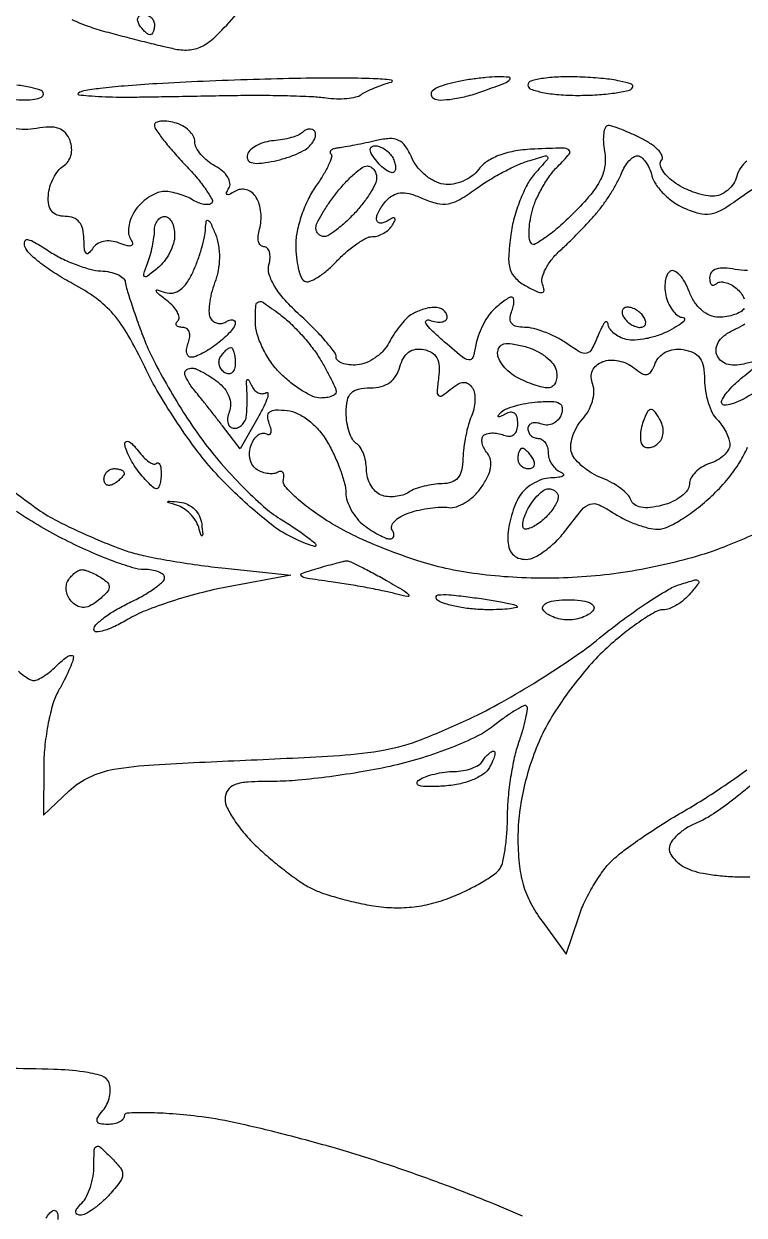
# Model space of a CAD drawing. Extents: x 0 to 102, y 0 to 135.
# Drawn here: x 49.41 to 55.45, y 76.39 to 86.38 of the extents above; entities that cross this region are included whole.
import ezdxf

# ---------------------------------------------------------------- set-up
doc = ezdxf.new("R2010")
doc.units = 0
doc.header["$MEASUREMENT"] = 0

msp = doc.modelspace()

# ---------------------------------------------------------------- linework, layer by layer
for points in [[(49.812727, 86.420161, 0.021267), (49.950997, 86.364163, 0.019411), (50.097767, 86.318205, 0.002856), (50.253944, 86.276838, 0.002376), (50.420471, 86.234589, 0.002398), (50.573336, 86.197355, 0.006499), (50.682188, 86.172885, 0.07825), (50.806577, 86.166418, 0.103475), (50.914323, 86.200986, 0.067698), (51.03016, 86.289386, 0.017664), (51.189788, 86.461278, -0.025439)], [(49.3218, 85.751545, 0.027097), (49.419075, 85.745533, 0.044786), (49.501046, 85.752266, 0.058369), (49.558272, 85.769224, 0.300076), (49.5756, 85.795497, 0.313315), (49.555297, 85.824716, 0.031887), (49.469982, 85.850411, 0.030874), (49.353861, 85.869993, 0.019228)], [(55.449376, 83.998214, -0.122476), (55.419871, 83.969404, -0.047694), (55.367782, 83.945235, -0.043536), (55.303769, 83.928747, -0.041293), (55.236713, 83.9232, -0.102185), (55.163201, 83.938382, -0.077473), (55.093347, 83.982369, -0.068652), (55.033144, 84.051412, -0.054227), (54.988065, 84.139791, 0.036691), (54.950938, 84.219338, 0.061345), (54.907342, 84.278812, 0.089189), (54.864485, 84.310575, 0.258931), (54.828901, 84.308906, 0.154146), (54.802665, 84.278466, 0.064113), (54.78764, 84.2257, 0.055062), (54.785075, 84.16053, 0.04631), (54.796309, 84.092316, 0.049721), (54.820335, 84.027532, 0.058505), (54.855709, 83.972511, 0.068203), (54.896465, 83.93482, 0.150405), (54.936417, 83.921953, -0.378421), (54.949657, 83.909947, -0.233158), (54.942006, 83.888817, -0.054216), (54.895989, 83.853329, -0.017437), (54.8208, 83.810902, -0.037081), (54.728948, 83.771554, -0.032262), (54.627938, 83.744021, -0.033621), (54.532977, 83.731182, -0.077085), (54.46125, 83.737416, -0.056418), (54.404234, 83.75844, -0.061396), (54.355114, 83.791231, -0.069472), (54.32084, 83.830246, -0.132319), (54.307838, 83.869617, 0.292706), (54.297439, 83.884019, 0.322522), (54.280996, 83.879854, 0.062033), (54.254658, 83.8392, 0.01738), (54.223993, 83.769823, -0.024399), (54.171625, 83.655706, -0.218032), (54.129207, 83.622618, -0.194376), (54.073416, 83.6311, -0.019046), (53.956732, 83.706373, 0.034296), (53.872756, 83.756991, 0.027749), (53.776574, 83.799758, 0.028565), (53.683047, 83.829286, 0.062252), (53.608525, 83.8386, -0.055773), (53.54095, 83.846161, -0.158937), (53.5008, 83.870125, -0.189434), (53.486589, 83.909914, -0.083947), (53.497794, 83.9655, 0.029966), (53.513196, 84.01417, 0.055777), (53.518764, 84.055123, 0.089207), (53.514485, 84.082646, 0.319945), (53.500802, 84.0924, 0.133307), (53.476417, 84.085781, 0.022229), (53.43529, 84.059155, 0.023012), (53.38862, 84.022557, 0.018593), (53.34194, 83.979226, 0.052387), (53.296475, 83.923086, 0.030195), (53.253541, 83.847341, 0.029879), (53.219234, 83.765182, 0.043583), (53.199933, 83.689183, -0.037387), (53.175422, 83.587411, -0.369572), (53.140739, 83.566064, -0.135146), (53.084003, 83.591739, -0.005928), (52.9173, 83.73372, -0.014554), (52.828524, 83.815834, -0.056932), (52.781543, 83.873752, -0.385515), (52.785225, 83.895438, -0.262285), (52.81155, 83.899517, 0.047483), (52.868276, 83.884159, 0.086606), (52.91611, 83.884316, 0.135606), (52.947495, 83.899308, 0.217225), (52.9596, 83.925855, 0.128753), (52.951444, 83.957003, 0.102118), (52.928536, 83.983348, 0.090269), (52.894252, 84.000828, 0.076069), (52.85385, 84.006505, 0.046469), (52.806592, 84.001518, 0.027733), (52.75182, 83.987332, 0.027598), (52.698363, 83.966961, 0.042393), (52.655015, 83.943055, 0.057694), (52.613017, 83.907392, 0.02168), (52.56274, 83.848685, 0.021137), (52.51302, 83.779416, 0.024083), (52.471603, 83.709076, -0.067976), (52.424001, 83.642361, -0.0521), (52.356069, 83.583828, -0.053057), (52.279205, 83.541727, -0.080144), (52.205138, 83.523984, -0.04187), (52.13769, 83.524557, -0.064197), (52.080741, 83.537317, -0.087499), (52.042306, 83.559486, -0.221797), (52.029, 83.588006, 0.163881), (52.014259, 83.631773, 0.014729), (51.940523, 83.723105, 0.017924), (51.84317, 83.828764, 0.013037), (51.727801, 83.939382, -0.02413), (51.601029, 84.066447, -0.046054), (51.514509, 84.181698, -0.060763), (51.468271, 84.282375, -0.14218), (51.466081, 84.364433, 0.049941), (51.475172, 84.422242, 0.083458), (51.469763, 84.471054, 0.121529), (51.451339, 84.503325, 0.205358), (51.423179, 84.5154, -0.207537), (51.395608, 84.527359, -0.128641), (51.37853, 84.55889, -0.086094), (51.375235, 84.606747, -0.049707), (51.386868, 84.66345, 0.058168), (51.39911, 84.728698, 0.042894), (51.397899, 84.802258, 0.043647), (51.384406, 84.872632, 0.071127), (51.359727, 84.928089, 0.082928), (51.322892, 84.969566, 0.102033), (51.27697, 84.993227, 0.107179), (51.227238, 84.996158, 0.100056), (51.179387, 84.978467, -0.022122), (51.135027, 84.953692, -0.24704), (51.115441, 84.95407, -0.388147), (51.110518, 84.968603, -0.034944), (51.129998, 85.005684, 0.177692), (51.138741, 85.048403, 0.100621), (51.120379, 85.098639, 0.077641), (51.077539, 85.14889, 0.054672), (51.016169, 85.190932, -0.047408), (50.950538, 85.23451, -0.048828), (50.894999, 85.289285, -0.053725), (50.856918, 85.346479, -0.120594), (50.8446, 85.39681, 0.132041), (50.831992, 85.443719, 0.073515), (50.794897, 85.490359, 0.064885), (50.740097, 85.529693, 0.059366), (50.6754, 85.555113, 0.03397), (50.610544, 85.567442, 0.059305), (50.555903, 85.567523, 0.089352), (50.519101, 85.556331, 0.281432), (50.5062, 85.535227, 0.154316), (50.518139, 85.497465, 0.011557), (50.582888, 85.409687, 0.015126), (50.667263, 85.307229, 0.010892), (50.767266, 85.197914, -0.015452), (50.864175, 85.090023, -0.025142), (50.938738, 84.992073, -0.022521), (50.988661, 84.911614, -0.335753), (50.984395, 84.880795, -0.172969), (50.959505, 84.86899, -0.066242), (50.920646, 84.870234, -0.055311), (50.874942, 84.883119, -0.043471), (50.829079, 84.906542, 0.040664), (50.777197, 84.933407, 0.025848), (50.713141, 84.956415, 0.02592), (50.647486, 84.972573, 0.042994), (50.5908, 84.978464, 0.09497), (50.534177, 84.968642, 0.047498), (50.468673, 84.93651, 0.044801), (50.404975, 84.889033, 0.049889), (50.353249, 84.832502, 0.054189), (50.315471, 84.768477, 0.056751), (50.293044, 84.698806, 0.063224), (50.288397, 84.634172, 0.125416), (50.303677, 84.585475, -0.066676), (50.321981, 84.544533, -0.382841), (50.312612, 84.524836, -0.170474), (50.279146, 84.522897, -0.021643), (50.209592, 84.546189, 0.063688), (50.141969, 84.56268, 0.082081), (50.078203, 84.559374, 0.091941), (50.024438, 84.536708, 0.10616), (49.985509, 84.497115, -0.063563), (49.954545, 84.459779, -0.426496), (49.932981, 84.460961, -0.159042), (49.918896, 84.494813, -0.01801), (49.915295, 84.57885, 0.056634), (49.905197, 84.66263, 0.114134), (49.875799, 84.72191, 0.132099), (49.826791, 84.756931, 0.089684), (49.758938, 84.7692, -0.081984), (49.691514, 84.78033, -0.142011), (49.645302, 84.812583, -0.128178), (49.620574, 84.867314, -0.060807), (49.61684, 84.945164, -0.053782), (49.630099, 85.017614, -0.045826), (49.658933, 85.089795, -0.048032), (49.698026, 85.151106, -0.088633), (49.74193, 85.190426, 0.103114), (49.781895, 85.228341, 0.087417), (49.806298, 85.281297, 0.081718), (49.812109, 85.342695, 0.074561), (49.798375, 85.404823, 0.091161), (49.759332, 85.468759, 0.123764), (49.703527, 85.506486, 0.095785), (49.625208, 85.518901, 0.038796), (49.517326, 85.50684, -0.048879), (49.420817, 85.498014, -0.048784), (49.324366, 85.508078, -0.052664)], [(55.472583, 85.232784, 0.094371), (55.420437, 85.179201, 0.082146), (55.388487, 85.1076, -0.081679), (55.359435, 85.042329, -0.07501), (55.310306, 84.987598, -0.077162), (55.248669, 84.951025, -0.095667), (55.18329, 84.9384, -0.058162), (55.109821, 84.946975, -0.030318), (55.021418, 84.973645, -0.029686), (54.932871, 85.012444, -0.039781), (54.858253, 85.058383, -0.041034), (54.799925, 85.108863, -0.066195), (54.76059, 85.161344, -0.094215), (54.745124, 85.207532, -0.23431), (54.756203, 85.240403, 0.297446), (54.763015, 85.272815, 0.090172), (54.735423, 85.317727, 0.058141), (54.678193, 85.368316, 0.032298), (54.598349, 85.41652, 0.011777), (54.509079, 85.460197, 0.013942), (54.422687, 85.497089, 0.012819), (54.34859, 85.524142, 0.081287), (54.309132, 85.5306, 0.297856), (54.285357, 85.515058, 0.069095), (54.271742, 85.46678, 0.049728), (54.269108, 85.396616, 0.029393), (54.279201, 85.313339, -0.079843), (54.281626, 85.192349, -0.08234), (54.245824, 85.078076, -0.058752), (54.162954, 84.95304, -0.020686), (54.016979, 84.794459, -0.015472), (53.897773, 84.682411, -0.025314), (53.789379, 84.596022, -0.022849), (53.700251, 84.538062, -0.341492), (53.66572, 84.54248, -0.16925), (53.649889, 84.575245, -0.033352), (53.646704, 84.641456, -0.031924), (53.653421, 84.722765, -0.024918), (53.670692, 84.809712, -0.042185), (53.70327, 84.904755, -0.025807), (53.756573, 85.010698, -0.025776), (53.820688, 85.110882, -0.041164), (53.886366, 85.188366, 0.016736), (53.983348, 85.292067, 0.434844), (53.979849, 85.326286, 0.170026), (53.930155, 85.342299, 0.004436), (53.693864, 85.334264, 0.02938), (53.534769, 85.318043, 0.046208), (53.401865, 85.283725, 0.055566), (53.29797, 85.232757, 0.091067), (53.226381, 85.166236, -0.073685), (53.168949, 85.10905, -0.057878), (53.092639, 85.065305, -0.058357), (53.009082, 85.040525, -0.078483), (52.930281, 85.039336, -0.084487), (52.854325, 85.063679, -0.053702), (52.776765, 85.115163, -0.052186), (52.70937, 85.184221, -0.065321), (52.6635, 85.26101, 0.047949), (52.610954, 85.356324, 0.129903), (52.553022, 85.406398, 0.127817), (52.477294, 85.421762, 0.045732), (52.3674, 85.405659, -0.005813), (52.27867, 85.385326, -0.005343), (52.186964, 85.366454, -0.005344), (52.104823, 85.351373, -0.017518), (52.05015, 85.343899, 0.039717), (52.012304, 85.337003, 0.098789), (51.987155, 85.324651, 0.205781), (51.978563, 85.30934, 0.226485), (51.9842, 85.2934, -0.285201), (51.990784, 85.265252, -0.026994), (51.963341, 85.196521, -0.028105), (51.918301, 85.112088, -0.018135), (51.8573, 85.01949, 0.043284), (51.793453, 84.911082, 0.029622), (51.739568, 84.778686, 0.029929), (51.702619, 84.643844, 0.051951), (51.6906, 84.528483, 0.026083), (51.695905, 84.426854, 0.03276), (51.711839, 84.333923, 0.034552), (51.734926, 84.260432, 0.162345), (51.762903, 84.2269, 0.234443), (51.803505, 84.223113, 0.045342), (51.871613, 84.256703, 0.03964), (51.951011, 84.314356, 0.027338), (52.03145, 84.391107, -0.024934), (52.114447, 84.471066, -0.028491), (52.201525, 84.538638, -0.02945), (52.280871, 84.586641, -0.121897), (52.334854, 84.6, 0.078792), (52.380316, 84.607209, 0.053383), (52.428268, 84.628691, 0.052668), (52.471349, 84.660306, 0.069838), (52.502379, 84.697671, 0.029004), (52.523354, 84.736473, 0.315645), (52.520443, 84.753043, 0.315645), (52.503873, 84.755954, 0.029004), (52.465071, 84.734979, -0.053785), (52.427626, 84.71707, -0.116523), (52.396091, 84.713694, -0.188533), (52.375595, 84.724839, -0.176823), (52.3674, 84.747287, -0.094099), (52.373951, 84.78179, -0.035051), (52.3953, 84.826512, -0.033215), (52.426032, 84.873231, -0.034301), (52.462378, 84.914938, -0.090917), (52.518372, 84.95358, -0.103998), (52.581826, 84.967469, -0.077903), (52.659612, 84.95593, -0.031202), (52.760428, 84.91739, 0.049389), (52.875146, 84.878246, 0.102902), (52.96915, 84.875891, 0.086566), (53.066571, 84.911755, 0.027807), (53.195836, 84.996638, -0.020896), (53.300128, 85.067202, -0.015176), (53.421571, 85.137175, -0.015379), (53.541088, 85.19663, -0.032161), (53.638036, 85.233849, -0.004631), (53.779993, 85.276674, -0.361563), (53.80008, 85.267941, -0.303877), (53.797149, 85.244277, -0.003876), (53.69268, 85.12541, 0.061054), (53.62989, 85.034957, 0.027715), (53.569794, 84.903725, 0.026939), (53.520993, 84.75654, 0.033252), (53.49231, 84.614906, 0.020332), (53.475275, 84.431614, 0.087528), (53.488617, 84.323327, 0.128597), (53.535013, 84.24816, 0.067757), (53.624475, 84.183382, 0.012653), (53.716839, 84.136918, 0.141868), (53.757012, 84.130478, 0.412876), (53.77159, 84.149078, 0.062092), (53.758999, 84.200002, -0.158441), (53.756123, 84.255107, -0.055244), (53.785396, 84.33002, -0.048132), (53.838353, 84.411013, -0.039967), (53.908953, 84.486018, 0.01033), (53.99241, 84.564771, 0.007083), (54.08395, 84.657385, 0.007142), (54.169612, 84.749132, 0.014365), (54.23402, 84.824354, 0.018992), (54.28874, 84.897634, 0.014081), (54.343738, 84.982454, 0.014278), (54.391172, 85.06558, 0.030905), (54.421715, 85.132496, -0.043578), (54.448625, 85.187707, -0.050834), (54.483556, 85.234411, -0.058239), (54.520835, 85.266497, -0.149687), (54.554478, 85.2768, -0.175927), (54.587286, 85.264888, -0.061894), (54.621974, 85.227696, -0.052095), (54.653146, 85.173611, -0.040768), (54.67558, 85.109638, 0.087281), (54.708301, 85.038272, 0.044132), (54.771637, 84.96188, 0.042038), (54.853061, 84.89241, 0.048734), (54.941197, 84.84137, 0.041557), (55.070179, 84.795096, 0.109222), (55.167808, 84.790816, 0.09189), (55.268127, 84.828237, 0.024089), (55.411524, 84.923932, -0.02213), (55.51598, 84.994232, -0.023381)], [(55.476562, 84.31536, -0.048135), (55.373696, 84.324921, 0.03446), (55.280805, 84.336121, 0.089293), (55.21415, 84.327609, 0.148079), (55.174386, 84.300455, 0.171045), (55.1592, 84.257362, 0.050965), (55.163069, 84.2195, 0.152982), (55.175552, 84.197042, 0.259725), (55.193767, 84.192358, 0.132988), (55.214866, 84.204466, -0.170767), (55.244594, 84.218721, -0.082625), (55.287257, 84.216329, -0.066903), (55.335935, 84.198311, -0.0512), (55.383135, 84.16668, -0.056927), (55.422749, 84.125362, -0.069105), (55.449041, 84.078645, -0.08209)], [(55.55564, 83.556681, 0.009091), (55.445817, 83.5313, -0.056244), (55.368277, 83.520931, -0.088922), (55.302202, 83.531379, -0.106016), (55.251933, 83.561884, -0.112398), (55.219862, 83.609755, -0.140218), (55.214799, 83.66728, -0.109989), (55.239868, 83.72497, -0.082882), (55.295112, 83.779226, -0.045899), (55.377395, 83.826257, 0.037762), (55.455771, 83.869381, 0.044872)], [(55.519457, 83.283085, -0.024837), (55.437228, 83.234864, -0.036536), (55.360365, 83.201669, -0.040432), (55.29776, 83.185429, -0.24429), (55.266775, 83.195225, -0.31523), (55.261675, 83.224126, -0.048096), (55.293056, 83.277416, -0.039365), (55.347998, 83.341725, -0.023825), (55.422165, 83.409101, 0.003065), (55.552169, 83.517704, 0.171023)], [(55.533398, 82.102157, -0.008483), (55.309962, 82.008494, -0.023823), (55.047529, 81.917917, -0.01698), (54.746262, 81.840751, -0.01662), (54.431532, 81.782323, -0.019147), (54.128115, 81.748189, -0.016295), (53.816898, 81.735376, -0.016823), (53.508806, 81.743104, -0.017498), (53.215068, 81.770712, -0.022295), (52.947078, 81.817622, -0.024045), (52.712862, 81.881423, -0.01533), (52.44706, 81.976852, -0.015401), (52.191573, 82.086726, -0.027505), (51.990063, 82.194712, -0.019282), (51.828412, 82.301895, -0.028232), (51.695773, 82.409267, -0.027316), (51.601469, 82.504744, -0.239435), (51.586946, 82.560551, 0.054377), (51.590997, 82.598343, 0.158987), (51.582923, 82.62294, 0.252399), (51.565112, 82.631408, 0.126393), (51.540607, 82.62377, -0.112038), (51.506327, 82.612012, -0.057769), (51.460743, 82.612383, -0.053133), (51.411612, 82.623871, -0.05448), (51.366445, 82.645396, -0.112747), (51.330593, 82.680731, -0.081901), (51.30846, 82.732402, -0.076165), (51.303113, 82.792168, -0.076044), (51.315899, 82.850828, -0.056223), (51.342093, 82.901297, -0.086784), (51.376021, 82.936694, -0.117667), (51.411971, 82.95186, -0.181588), (51.444696, 82.94542, 0.160641), (51.468344, 82.939758, 0.312862), (51.482626, 82.951544, 0.125558), (51.483408, 82.983323, 0.03531), (51.46883, 83.031157, -0.076916), (51.455438, 83.093115, -0.253648), (51.472553, 83.129711, -0.158236), (51.521621, 83.146116, -0.029391), (51.617849, 83.141301, -0.087095), (51.708718, 83.114923, -0.054796), (51.802289, 83.055507, -0.049928), (51.889622, 82.969971, -0.044638), (51.962004, 82.8657, -0.022866), (52.017578, 82.756797, -0.020616), (52.065102, 82.639491, -0.021124), (52.098899, 82.530789, -0.059326), (52.110054, 82.452027, 0.075784), (52.12222, 82.382592, 0.045862), (52.156048, 82.306103, 0.044799), (52.204734, 82.23457, 0.058657), (52.26165, 82.179767, 0.01915), (52.323352, 82.13655, 0.02104), (52.386315, 82.099604, 0.021015), (52.442384, 82.072758, 0.091562), (52.478143, 82.064691, 0.140796), (52.500148, 82.070086, 0.201054), (52.512227, 82.085852, 0.140488), (52.511677, 82.110627, 0.063139), (52.498064, 82.140509, -0.232269), (52.494657, 82.175479, -0.106876), (52.520072, 82.214934, -0.072227), (52.571265, 82.253159, -0.043012), (52.641122, 82.283622, -0.027036), (52.72476, 82.306877, -0.021077), (52.817676, 82.323303, -0.021518), (52.905758, 82.331235, -0.047516), (52.973132, 82.327986, 0.118492), (53.036513, 82.333881, 0.056251), (53.111119, 82.369096, 0.051204), (53.184721, 82.425714, 0.050481), (53.245673, 82.496357, 0.036727), (53.298366, 82.584746, 0.072461), (53.323985, 82.662182, 0.096178), (53.322866, 82.728275, 0.1216), (53.296325, 82.783118, -0.052626), (53.268858, 82.824358, -0.068083), (53.253436, 82.867076, -0.083651), (53.251796, 82.904675, -0.167047), (53.264705, 82.931105, -0.133362), (53.292346, 82.94694, -0.057431), (53.33475, 82.95293, -0.051165), (53.384097, 82.949141, -0.046917), (53.433171, 82.93542, 0.095128), (53.481745, 82.926745, 0.167655), (53.51968, 82.940386, 0.151162), (53.5437, 82.976003, 0.073455), (53.5518, 83.030842, 0.06044), (53.545054, 83.086446, 0.171953), (53.523913, 83.11857, 0.206605), (53.490325, 83.126815, 0.089088), (53.44605, 83.110929, -0.017335), (53.407872, 83.090687, -0.185658), (53.390714, 83.089213, -0.505966), (53.387371, 83.098298, -0.038536), (53.406171, 83.122458, -0.109319), (53.447508, 83.151639, -0.028154), (53.524966, 83.179094, -0.027285), (53.61906, 83.201105, -0.024772), (53.718078, 83.213617, -0.022056), (53.838166, 83.217468, -0.120345), (53.900662, 83.201404, -0.253497), (53.924381, 83.165447, -0.11374), (53.91624, 83.107634, -0.091834), (53.889142, 83.063392, -0.095957), (53.848359, 83.032597, -0.099444), (53.800302, 83.019958, -0.106742), (53.752383, 83.027383, 0.061879), (53.707995, 83.038377, 0.108279), (53.67047, 83.034745, 0.150891), (53.645813, 83.017447, 0.166391), (53.6364, 82.989945, 0.102345), (53.642868, 82.958675, 0.098664), (53.661251, 82.932071, 0.097132), (53.688709, 82.914246, 0.095827), (53.721, 82.908, -0.140362), (53.753261, 82.898761, -0.099913), (53.780749, 82.872794, -0.085122), (53.799262, 82.833958, -0.068857), (53.8056, 82.78815, 0.080074), (53.813499, 82.739144, 0.064399), (53.836664, 82.690971, 0.065245), (53.870919, 82.650889, 0.087674), (53.91135, 82.625629, -0.128366), (53.933734, 82.609003, -0.453666), (53.930995, 82.593531, -0.106239), (53.895999, 82.581461, -0.021204), (53.829727, 82.576279, 0.075128), (53.751559, 82.561602, 0.054809), (53.671668, 82.523493, 0.054924), (53.602155, 82.469059, 0.076481), (53.554777, 82.405962, 0.03628), (53.521218, 82.330586, 0.023279), (53.492926, 82.239056, 0.023381), (53.473506, 82.146346, 0.039954), (53.4672, 82.067562, 0.067083), (53.477226, 81.993168, 0.113511), (53.506901, 81.938062, 0.123976), (53.555472, 81.904543, 0.089581), (53.62049, 81.8928, 0.121201), (53.692597, 81.91054, 0.040527), (53.785052, 81.968951, 0.037539), (53.880788, 82.052835, 0.034915), (53.965442, 82.152037, -0.014906), (54.088615, 82.308647, -0.141604), (54.158565, 82.355807, -0.19314), (54.232579, 82.350639, -0.032195), (54.359076, 82.278937, 0.032314), (54.448502, 82.228275, 0.026168), (54.550161, 82.185474, 0.026903), (54.648432, 82.155893, 0.059719), (54.725961, 82.1466, 0.112442), (54.809224, 82.165564, 0.028426), (54.931544, 82.23314, 0.027547), (55.06599, 82.328442, 0.024763), (55.194237, 82.441205, 0.027965), (55.314684, 82.572029, 0.033633), (55.411949, 82.707992, 0.037125), (55.477497, 82.834048, 0.101673)], [(49.308002, 82.476545, 0.012116), (49.531211, 82.312023, 0.034815), (49.696064, 82.212903, 0.009612), (49.844986, 82.140502, 0.007218), (50.011464, 82.066385, 0.007303), (50.170172, 82.001181, 0.016605), (50.292291, 81.957707, 0.026362), (50.427219, 81.922378, 0.00803), (50.634772, 81.883038, 0.008016), (50.869077, 81.846373, 0.008669), (51.0984, 81.818288), (51.6483, 81.760602), (51.109573, 81.659971, 0.017859), (50.882338, 81.609066, 0.014911), (50.645049, 81.539311, 0.015172), (50.43169, 81.462376, 0.039177), (50.284723, 81.390523, -0.020392), (50.174906, 81.331628, -0.040138), (50.082649, 81.295712, -0.062652), (50.019161, 81.285082, -0.426198), (49.9986, 81.304822, -0.203822), (50.015848, 81.345375, -0.029558), (50.085579, 81.405, -0.029513), (50.181295, 81.468992, -0.021338), (50.2947, 81.529138, 0.01771), (50.408128, 81.588245, 0.02535), (50.503821, 81.649109, 0.023357), (50.574978, 81.704779, 0.218429), (50.5908, 81.739269, 0.225818), (50.578239, 81.765663, 0.075262), (50.540389, 81.787952, 0.057272), (50.484905, 81.803159, 0.038295), (50.419187, 81.8082, -0.075749), (50.323638, 81.822759, -0.013848), (50.153991, 81.880889, -0.014609), (49.957636, 81.960918, -0.012811), (49.757378, 82.055651, -0.015999), (49.554645, 82.166266, -0.01417), (49.350858, 82.293976, -0.014378)], [(49.36713, 80.955931, 0.032564), (49.416214, 80.914877, 0.03449), (49.46205, 80.88598, 0.124017), (49.495316, 80.8776, 0.119064), (49.530109, 80.886004, 0.027508), (49.582533, 80.916652, 0.026893), (49.640556, 80.959655, 0.02346), (49.696457, 81.010543, -0.023555), (49.747384, 81.056885, -0.05931), (49.789467, 81.08402, -0.156129), (49.815235, 81.087769, -0.378866), (49.826402, 81.073993, -0.080219), (49.818341, 81.034869, -0.013), (49.788769, 80.962785, -0.014055), (49.749009, 80.87907, -0.011951), (49.7025, 80.793, 0.058759), (49.655771, 80.683068, 0.02245), (49.616231, 80.521253, 0.021863), (49.58863, 80.339916, 0.025038), (49.578598, 80.164903), (49.5756, 79.748306), (49.792069, 79.951668, -0.077171), (49.961428, 80.067571, -0.068518), (50.164966, 80.132611, -0.029197), (50.500127, 80.171018, -0.003255), (51.268426, 80.208855, 0.004402), (52.056085, 80.249455, 0.030672), (52.438645, 80.296216, 0.046828), (52.743964, 80.382868, 0.018312), (53.146783, 80.556389, 0.017159), (53.417964, 80.69677, 0.011094), (53.722241, 80.876765, 0.011155), (54.012113, 81.066134, 0.020637), (54.2373, 81.234587, -0.011608), (54.432922, 81.386508, -0.01257), (54.630348, 81.525069, -0.012135), (54.805009, 81.635194, -0.057802), (54.91246, 81.683541, -0.007065), (55.034919, 81.720511, -0.251182), (55.063028, 81.714429, -0.396915), (55.065546, 81.691595, -0.011714), (55.000128, 81.608903, -0.044211), (54.94736, 81.555679, -0.040207), (54.884432, 81.510662, -0.042574), (54.821228, 81.4797, -0.092868), (54.768385, 81.4698, 0.132039), (54.703705, 81.452416, 0.0176), (54.582874, 81.376608, 0.019366), (54.443435, 81.274033, 0.015168), (54.300168, 81.15255, 0.03085), (54.151024, 81.000417, 0.018851), (53.99364, 80.804236, 0.018868), (53.851876, 80.597321, 0.03159), (53.750851, 80.4123, 0.026836), (53.667877, 80.206335, 0.0251), (53.605319, 79.988056, 0.025572), (53.565994, 79.769206, 0.031192), (53.552626, 79.561586, 0.02491), (53.563117, 79.342632, 0.045674), (53.596643, 79.167336, 0.050363), (53.658512, 79.012841, 0.038542), (53.755019, 78.858424), (53.958238, 78.582976), (54.059022, 78.888356, -0.031103), (54.110947, 79.017996, -0.022696), (54.183795, 79.155057, -0.023073), (54.265076, 79.279104, -0.045966), (54.342253, 79.367444, -0.029789), (54.440685, 79.450573, -0.009694), (54.595363, 79.561552, -0.009624), (54.772372, 79.678469, -0.010696), (54.9477, 79.784304, 0.010857), (55.125155, 79.891501, 0.009118), (55.308572, 80.012552, 0.009227), (55.472076, 80.129291, 0.024931)], [(55.497813, 79.991283, -0.01525), (55.329987, 79.857422, -0.015463), (55.172819, 79.747137, -0.047096), (55.057669, 79.686187, 0.039838), (54.967029, 79.639878, 0.047367), (54.89038, 79.582017, 0.054019), (54.837432, 79.521838, 0.154624), (54.8208, 79.469342, 0.136055), (54.834736, 79.419077, 0.065226), (54.876715, 79.366216, 0.057431), (54.938345, 79.318913, 0.052036), (55.01115, 79.285, 0.038986), (55.104911, 79.260659, 0.0169), (55.232564, 79.242373, 0.016603), (55.370289, 79.231987, 0.021182), (55.4976, 79.232023, 0.000603)], [(53.589661, 76.386317, 0.006801), (53.276275, 76.517854, 0.007785), (52.899214, 76.663332, 0.00649), (52.4943, 76.806417, 0.010391), (52.060654, 76.943375, 0.008805), (51.597143, 77.070421, 0.008904), (51.170621, 77.171237, 0.024485), (50.86575, 77.222109, 0.010468), (50.630558, 77.244626, 0.017652), (50.432572, 77.252393, 0.012001), (50.276073, 77.249249, 0.401358), (50.2524, 77.224508, -0.189548), (50.241993, 77.198043, -0.088706), (50.21208, 77.175559, -0.068522), (50.16767, 77.16031, -0.048522), (50.115141, 77.1552, -0.037909), (50.049743, 77.160165, -0.277079), (50.026547, 77.179395, -0.233166), (50.030477, 77.21196, -0.028626), (50.074301, 77.271377, 0.064633), (50.107853, 77.324463, 0.054068), (50.129248, 77.387641, 0.056233), (50.135987, 77.450893, 0.090421), (50.125957, 77.504027, 0.22841), (50.065238, 77.561136, 0.042261), (49.911277, 77.595757, 0.026549), (49.662766, 77.616587, 0.006718), (49.257348, 77.623523, -0.006618)], [(49.597824, 76.368143, -0.052749), (49.622873, 76.405659, -0.080949), (49.65231, 76.431224, -0.281364), (49.676756, 76.431347, -0.207927), (49.69279, 76.408757, -0.081435), (49.695054, 76.358179, -0.030591)]]:
    msp.add_lwpolyline(points, format="xyb")
for points in [[(50.416607, 86.4612, -0.093332), (50.450807, 86.45476, -0.09642), (50.479882, 86.436349, -0.099167), (50.499342, 86.40888, -0.105053), (50.5062, 86.3766, -0.042167), (50.503464, 86.344211, -0.061769), (50.495241, 86.316851, -0.081139), (50.483159, 86.298299, -0.210953), (50.468893, 86.292, -0.151918), (50.451065, 86.297545, -0.038439), (50.427186, 86.316851, -0.035638), (50.402057, 86.344217, -0.029505), (50.3793, 86.3766, -0.082592), (50.366059, 86.408926, -0.161196), (50.368691, 86.436349, -0.182303), (50.386579, 86.454577, -0.108972)], [(51.7329, 85.926425, 0.003683), (51.336309, 85.917057, 0.00305), (50.914131, 85.901394, 0.003079), (50.527242, 85.882288, 0.008275), (50.2524, 85.862452, 0.006401), (50.051799, 85.842041, 0.018493), (49.913736, 85.821007, 0.087615), (49.868868, 85.803968, 0.708271), (49.8717, 85.78996, 0.015941), (49.954304, 85.781091, 0.006718), (50.065751, 85.774211, 0.006638), (50.185143, 85.770039, 0.008601), (50.2947, 85.76955, 0.000726), (50.430501, 85.771477, 0.000191), (50.647905, 85.774962, 0.000194), (50.89536, 85.779119, 0.000199), (51.1407, 85.783432, -0.005258), (51.382934, 85.78524, -0.005533), (51.621069, 85.781878, -0.005312), (51.826347, 85.774524, -0.024658), (51.9444, 85.763187, 0.02987), (52.031577, 85.75573, 0.030278), (52.118623, 85.758772, 0.031768), (52.193644, 85.770801, 0.097422), (52.2405, 85.791543, -0.039955), (52.284594, 85.817443, -0.015053), (52.349951, 85.846718, -0.014799), (52.423317, 85.874452, -0.017452), (52.4943, 85.896171, 0.830338), (52.493037, 85.912509, 0.016996), (52.340434, 85.923777, 0.009711), (52.07887, 85.929085, 0.004281)], [(53.3826, 85.939206, 0.020911), (53.286381, 85.934053, 0.012107), (53.171351, 85.920238, 0.012087), (53.056445, 85.90076, 0.019846), (52.960453, 85.878104, 0.029742), (52.879652, 85.850344, 0.101133), (52.833678, 85.81943, 0.253487), (52.824892, 85.788962, 0.203083), (52.844932, 85.760683, 0.146135), (52.901986, 85.7453, 0.02923), (53.008177, 85.75438, 0.02863), (53.134903, 85.780199, 0.023298), (53.267079, 85.821785, 0.004833), (53.440924, 85.887433, 0.1061), (53.486025, 85.917121, 0.634988), (53.479167, 85.935663, 0.024186)], [(54.095622, 85.93699, 0.015996), (53.912495, 85.938791, 0.030523), (53.765883, 85.926567, 0.034223), (53.661821, 85.904101, 0.334097), (53.6364, 85.870303, 0.319474), (53.660207, 85.836846, 0.032814), (53.75919, 85.809634, 0.03133), (53.894184, 85.790604, 0.019354), (54.054407, 85.7844, 0.014871), (54.217537, 85.789253, 0.021185), (54.361732, 85.803989, 0.017923), (54.476704, 85.824917, 0.203055), (54.513629, 85.851087, 0.484358), (54.503792, 85.878159, 0.029374), (54.407841, 85.903829, 0.02621), (54.268897, 85.924868, 0.014013)], [(51.84711, 85.48689, 0.128262), (51.826093, 85.499212, 0.100734), (51.79966, 85.501181, 0.089237), (51.771814, 85.492431, 0.075883), (51.746959, 85.474159, -0.098461), (51.713017, 85.451476, -0.027696), (51.652613, 85.430283, -0.026782), (51.580185, 85.413438, -0.025361), (51.50504, 85.404053, 0.049575), (51.431566, 85.391243, 0.053544), (51.364038, 85.364376, 0.060119), (51.311995, 85.328331, 0.131554), (51.285491, 85.288173, 0.188111), (51.287556, 85.247013, 0.217573), (51.316842, 85.22131, 0.093975), (51.380994, 85.214584, 0.024115), (51.484834, 85.228283, 0.026039), (51.580523, 85.250835, 0.024745), (51.67503, 85.283522, 0.025556), (51.75555, 85.3208, 0.075322), (51.804535, 85.356895, 0.048685), (51.834333, 85.393138, 0.068685), (51.852634, 85.430673, 0.088869), (51.857256, 85.463656, 0.189045)], [(52.352048, 85.3614, -0.085443), (52.390585, 85.354766, -0.053409), (52.431968, 85.334895, -0.051744), (52.469777, 85.305686, -0.0641), (52.497779, 85.271171, -0.04739), (52.516248, 85.233786, -0.058241), (52.525789, 85.196075, -0.069134), (52.525576, 85.16365, -0.161573), (52.514827, 85.142227, -0.274667), (52.492377, 85.136512, -0.066988), (52.456048, 85.152761, -0.05004), (52.412911, 85.185854, -0.030935), (52.369097, 85.232456, -0.030483), (52.32921, 85.286957, -0.110288), (52.314513, 85.327079, -0.256649), (52.323881, 85.351161, -0.176123)], [(52.28894, 85.1922, -0.126994), (52.318862, 85.184476, -0.100761), (52.344352, 85.162738, -0.089661), (52.361488, 85.13022, -0.076687), (52.3674, 85.091903, -0.112596), (52.355714, 85.040666, -0.026854), (52.313366, 84.963551, -0.026266), (52.253863, 84.878126, -0.02332), (52.183453, 84.795803, -0.017509), (52.107905, 84.720827, -0.022371), (52.033021, 84.657517, -0.021075), (51.96728, 84.611081, -0.144193), (51.929653, 84.6, -0.103911), (51.902999, 84.6056, -0.098964), (51.880319, 84.6215, -0.096725), (51.86512, 84.645253, -0.09437), (51.8598, 84.673191, -0.117439), (51.869551, 84.714133, -0.016758), (51.911306, 84.790362, -0.018289), (51.968003, 84.87858, -0.014683), (52.03514, 84.969291, -0.020123), (52.108023, 85.054643, -0.025784), (52.182022, 85.12672, -0.025244), (52.248164, 85.179144, -0.156185)], [(50.5908, 84.7692, -0.181272), (50.623091, 84.757095, -0.091278), (50.650549, 84.72254, -0.071223), (50.669149, 84.671136, -0.05129), (50.6754, 84.610359, -0.074715), (50.664985, 84.54105, -0.045167), (50.63347, 84.46407, -0.044164), (50.587285, 84.391556, -0.058198), (50.53266, 84.335409, -0.007209), (50.447251, 84.267957, -0.278007), (50.424048, 84.265354, -0.381878), (50.4161, 84.283611, -0.009993), (50.44806, 84.374269, 0.021489), (50.470326, 84.442382, 0.016149), (50.489121, 84.518961, 0.016402), (50.502127, 84.592269, 0.035711), (50.5062, 84.649219, -0.068778), (50.512538, 84.695078, -0.085072), (50.531051, 84.733956, -0.099897), (50.558539, 84.759951, -0.140509)], [(51.016748, 84.620307, -0.055217), (51.042851, 84.526625, -0.044032), (51.050549, 84.421954, -0.042752), (51.039734, 84.31421, -0.044486), (51.01078, 84.211358, 0.029003), (50.982681, 84.122207, 0.033284), (50.96663, 84.034396, 0.035378), (50.963367, 83.959474, 0.132359), (50.97674, 83.914721, 0.098875), (51.001358, 83.888332, 0.097906), (51.034305, 83.873309, 0.097983), (51.070468, 83.87196, 0.099202), (51.104246, 83.884513, -0.054333), (51.134437, 83.898912, -0.117612), (51.159866, 83.901523, -0.18895), (51.176401, 83.892374, -0.174737), (51.183, 83.874069, -0.149544), (51.17387, 83.844227, -0.029599), (51.13951, 83.799305, -0.028955), (51.09163, 83.74993, -0.023396), (51.03495, 83.702567, -0.020292), (50.972949, 83.659351, -0.021813), (50.909092, 83.622404, -0.021997), (50.851847, 83.595669, -0.089196), (50.814399, 83.587491, -0.213326), (50.790934, 83.596951, -0.14547), (50.777499, 83.622867, -0.091031), (50.777184, 83.663265, -0.048198), (50.790594, 83.7117, 0.066923), (50.802101, 83.760243, 0.114556), (50.796772, 83.801323, 0.152337), (50.775806, 83.828367, 0.153432), (50.743245, 83.8386, -0.058646), (50.710247, 83.842484, -0.176062), (50.691594, 83.854781, -0.251878), (50.688957, 83.872731, -0.109887), (50.702285, 83.893685, 0.235893), (50.712196, 83.923386, 0.088902), (50.698085, 83.966171, 0.063471), (50.662821, 84.015288, 0.039889), (50.610635, 84.063093, -0.005207), (50.533307, 84.124645, -0.17425), (50.521277, 84.144575, -0.562478), (50.530138, 84.152732, -0.012714), (50.596881, 84.131639, 0.128805), (50.660504, 84.126837, 0.115117), (50.72137, 84.153298, 0.084863), (50.778133, 84.212763, 0.041351), (50.829531, 84.304612, 0.019755), (50.868082, 84.398928, 0.016684), (50.901497, 84.501424, 0.017008), (50.925681, 84.597023, 0.044167), (50.934562, 84.667431, -0.031184), (50.940645, 84.728332, -0.523638), (50.956086, 84.73568, -0.158608), (50.97808, 84.711378, -0.009732)], [(49.621352, 84.478618, 0.029875), (49.728053, 84.417481, 0.0241), (49.849118, 84.364519, 0.024722), (49.965985, 84.326468, 0.055757), (50.05789, 84.312209, -0.040842), (50.133215, 84.302807, -0.055791), (50.198137, 84.281489, -0.069182), (50.243952, 84.252324, -0.195261), (50.26115, 84.2193, 0.050745), (50.271502, 84.167116, 0.005097), (50.309963, 84.045978, 0.006357), (50.359227, 83.902311, 0.005016), (50.416072, 83.748066, 0.02773), (50.496769, 83.566663, 0.012327), (50.622004, 83.336693, 0.012158), (50.766878, 83.099139, 0.016079), (50.910821, 82.890578, 0.019406), (51.066038, 82.696687, 0.016311), (51.244776, 82.50347, 0.01662), (51.419755, 82.337677, 0.042936), (51.559231, 82.233962, -0.008452), (51.674421, 82.160051, -0.012913), (51.771508, 82.091731, -0.007427), (51.849448, 82.032001, -0.229417), (51.8598, 82.010628, -0.494171), (51.848285, 82.001822, -0.01981), (51.79017, 82.020099, -0.021465), (51.713703, 82.051286, -0.01177), (51.622762, 82.095632, -0.04418), (51.507445, 82.168825, -0.014066), (51.349397, 82.297152, -0.013917), (51.180512, 82.450724, -0.015077), (51.02502, 82.609526, -0.024667), (50.869538, 82.795859, -0.01416), (50.70002, 83.034445, -0.014123), (50.54286, 83.28446, -0.022801), (50.425157, 83.506547, 0.019256), (50.287015, 83.771725, 0.048343), (50.16129, 83.949564, 0.056763), (50.016814, 84.082922, 0.036408), (49.823147, 84.20413, -0.019611), (49.68129, 84.286419, -0.02359), (49.555099, 84.374999, -0.023212), (49.457531, 84.458122, -0.124896), (49.420179, 84.516364, -0.146488), (49.418842, 84.559675, -0.392531), (49.44271, 84.574726, -0.087221), (49.503876, 84.55174, -0.011641)], [(51.556559, 83.9483, -0.031302), (51.644558, 83.873863, -0.01851), (51.740263, 83.774987, -0.01848), (51.828827, 83.668795, -0.030014), (51.894959, 83.571747, -0.009126), (51.946295, 83.482067, -0.012012), (51.989626, 83.398352, -0.009546), (52.022547, 83.327415, -0.104231), (52.029, 83.296797, -0.232346), (52.019514, 83.277486, -0.072554), (51.990594, 83.261204, -0.055344), (51.948327, 83.250081, -0.036706), (51.898255, 83.2464, -0.106302), (51.834026, 83.260211, -0.031702), (51.744917, 83.307399, -0.030224), (51.64896, 83.374581, -0.028546), (51.559855, 83.454055, -0.046034), (51.480381, 83.549683, -0.037195), (51.413199, 83.665128, -0.03851), (51.367097, 83.782008, -0.074819), (51.3522, 83.881004, -0.01257), (51.355771, 84.023021, -0.309995), (51.3784, 84.052697, -0.235566), (51.419741, 84.046678, -0.008059)], [(54.472414, 84.0078, 0.117858), (54.44437, 84.001096, 0.186277), (54.428024, 83.982949, 0.154201), (54.42641, 83.95555, 0.076764), (54.4401, 83.9232, 0.064269), (54.466373, 83.890838, 0.051777), (54.501878, 83.863451, 0.053414), (54.540758, 83.844821, 0.085235), (54.576986, 83.8386, 0.117858), (54.60503, 83.845304, 0.186277), (54.621376, 83.863451, 0.154201), (54.62299, 83.89085, 0.076764), (54.6093, 83.9232, 0.064269), (54.583027, 83.955562, 0.051777), (54.547522, 83.982949, 0.053414), (54.508642, 84.001579, 0.085235)], [(51.145693, 83.6694, -0.279105), (51.160086, 83.660687, -0.051652), (51.172041, 83.630656, -0.042195), (51.180294, 83.588046, -0.026751), (51.183, 83.537507, -0.067432), (51.176688, 83.490917, -0.140899), (51.157743, 83.459967, -0.190788), (51.129672, 83.449256, -0.136093), (51.09702, 83.458753, -0.090427), (51.067894, 83.485025, -0.095498), (51.050594, 83.519416, -0.099685), (51.047733, 83.556527, -0.108373), (51.059713, 83.590646, -0.031646), (51.081088, 83.620788, -0.037297), (51.105047, 83.646266, -0.040575), (51.128062, 83.664145, -0.145859)], [(52.763254, 83.653523, -0.08642), (52.831494, 83.627176, -0.13685), (52.874306, 83.581943, -0.111495), (52.892747, 83.513675, -0.045982), (52.88792, 83.417476, 0.012862), (52.874549, 83.303035, 0.220792), (52.886961, 83.268391, 0.360289), (52.915966, 83.265465, 0.025416), (52.986138, 83.317919, -0.038457), (53.04833, 83.36193, -0.117549), (53.097298, 83.377343, -0.169277), (53.137184, 83.366542, -0.10473), (53.171065, 83.331057, -0.097445), (53.188328, 83.285095, -0.049546), (53.192417, 83.223246, -0.046598), (53.183922, 83.156258, -0.051442), (53.163248, 83.094299, 0.038655), (53.137821, 83.024112, 0.018333), (53.115535, 82.930472, 0.018047), (53.099281, 82.830316, 0.024349), (53.092302, 82.7388, -0.046385), (53.080354, 82.639825, -0.120177), (53.049175, 82.575613, -0.143266), (52.995972, 82.539607, -0.077746), (52.9173, 82.5273, 0.035616), (52.844474, 82.522106, 0.026658), (52.765548, 82.506459, 0.027208), (52.692468, 82.483579, 0.054012), (52.638299, 82.456353, -0.069837), (52.587228, 82.432671, -0.048236), (52.524665, 82.420095, -0.048182), (52.460754, 82.419732, -0.069058), (52.405649, 82.432548, -0.10463), (52.358668, 82.462988, -0.066665), (52.318887, 82.514858, -0.062651), (52.291972, 82.579238, -0.067814), (52.2828, 82.646552, 0.046173), (52.276534, 82.714259, 0.045996), (52.257949, 82.779757, 0.049989), (52.230653, 82.833718, 0.112729), (52.1982, 82.8657, -0.130646), (52.165671, 82.900104, -0.045439), (52.138451, 82.963288, -0.041396), (52.119847, 83.041612, -0.037634), (52.1136, 83.124493, -0.047719), (52.123411, 83.227054, -0.146721), (52.155401, 83.288189, -0.149922), (52.215252, 83.320863, -0.050564), (52.315233, 83.331, 0.061885), (52.405727, 83.342244, 0.093227), (52.477672, 83.375513, 0.098372), (52.53, 83.431053, 0.07608), (52.563037, 83.507558, -0.063619), (52.592798, 83.58146, -0.108154), (52.636814, 83.631104, -0.119092), (52.69426, 83.654911, -0.088192)], [(53.61525, 83.677149, -0.049722), (53.70627, 83.642819, -0.051465), (53.787594, 83.591506, -0.05689), (53.847946, 83.531876, -0.122462), (53.875253, 83.472966, -0.065025), (53.87854, 83.418677, -0.096066), (53.866264, 83.372702, -0.122908), (53.840748, 83.342227, -0.158595), (53.806241, 83.331, -0.060837), (53.758125, 83.336876, -0.020464), (53.690115, 83.356726, -0.020013), (53.615961, 83.385054, -0.021619), (53.546238, 83.418577, -0.050669), (53.483645, 83.460726, -0.050364), (53.430669, 83.514681, -0.054972), (53.394438, 83.571734, -0.114482), (53.3826, 83.62276, -0.142193), (53.39708, 83.672647, -0.196511), (53.434663, 83.699349, -0.099415), (53.503177, 83.701507, -0.023659)], [(54.937318, 83.652723, -0.073301), (55.021549, 83.627765, -0.130773), (55.076709, 83.581823, -0.110766), (55.107304, 83.508564, -0.043775), (55.1169, 83.39917, 0.040955), (55.1247, 83.304109, 0.035704), (55.147964, 83.206987, 0.037366), (55.182056, 83.121924, 0.081985), (55.22265, 83.065, -0.043091), (55.26312, 83.016654, -0.036346), (55.297336, 82.959336, -0.037872), (55.320865, 82.902062, -0.078686), (55.3284, 82.854481, -0.138864), (55.315979, 82.810618, -0.067038), (55.278697, 82.765059, -0.058658), (55.223915, 82.724785, -0.052405), (55.1592, 82.6965, 0.059977), (55.094503, 82.667052, 0.062678), (55.039702, 82.623444, 0.069787), (55.002559, 82.572938, 0.124325), (54.99, 82.523211, -0.161871), (54.973384, 82.473231, -0.067489), (54.922967, 82.421928, -0.057009), (54.849111, 82.377109, -0.046444), (54.761804, 82.34635, -0.032445), (54.66084, 82.32787, -0.072654), (54.58308, 82.330116, -0.108472), (54.529334, 82.352211, -0.162126), (54.499132, 82.392505, 0.111748), (54.471808, 82.437645, 0.038895), (54.414624, 82.488424, 0.036311), (54.340772, 82.536369, 0.034989), (54.25986, 82.573798, -0.042576), (54.177774, 82.61329, -0.038302), (54.10042, 82.667364, -0.040395), (54.038541, 82.727054, -0.089297), (54.004672, 82.782981, -0.109932), (53.995535, 82.844505, -0.057657), (54.009972, 82.920909, -0.053231), (54.043984, 82.999531, -0.055282), (54.093479, 83.068116, 0.057358), (54.143163, 83.137567, 0.055035), (54.176597, 83.217442, 0.059309), (54.189881, 83.295774, 0.104355), (54.179562, 83.360352, -0.081496), (54.166964, 83.421316, -0.11401), (54.17721, 83.475795, -0.114889), (54.210216, 83.519968, -0.08367), (54.2632, 83.551252, -0.083837), (54.324752, 83.563673, -0.056265), (54.396449, 83.557884, -0.055075), (54.466881, 83.535864, -0.070031), (54.524776, 83.500137, 0.036474), (54.591792, 83.452313, 0.190376), (54.635646, 83.444756, 0.208379), (54.670362, 83.469356, 0.044285), (54.703667, 83.537445, -0.098339), (54.738295, 83.592378, -0.088721), (54.792442, 83.632299, -0.081978), (54.861043, 83.653126, -0.068326)], [(50.82345, 83.497509, -0.094979), (50.857173, 83.48955, -0.019536), (50.912183, 83.46228, -0.019898), (50.974522, 83.42499, -0.017565), (51.03642, 83.381358, -0.063128), (51.093, 83.325918, -0.07562), (51.129928, 83.261202, -0.083139), (51.143716, 83.193772, -0.10089), (51.133118, 83.130249, 0.05885), (51.119687, 83.077394, 0.105296), (51.123189, 83.032907, 0.150634), (51.142586, 83.003772, 0.172789), (51.173949, 82.9926, 0.109047), (51.210459, 83.000658, 0.090454), (51.243034, 83.023664, 0.085808), (51.266715, 83.05796, 0.084851), (51.277624, 83.09835, 0.013892), (51.280936, 83.147927, 0.00709), (51.282481, 83.210313, 0.007039), (51.282256, 83.274706, 0.010487), (51.280085, 83.331, -0.012071), (51.27809, 83.387375, -0.282388), (51.285962, 83.400533, -0.414036), (51.297791, 83.396822, -0.016218), (51.319587, 83.351623, 0.075861), (51.343268, 83.31454, 0.100313), (51.375068, 83.290311, 0.117314), (51.409849, 83.282622, 0.135211), (51.442369, 83.292142, -0.553592), (51.456802, 83.285033, -0.106142), (51.452841, 83.249006, -0.034818), (51.422866, 83.176209, -0.013414), (51.371693, 83.079584), (51.2253, 82.82023), (51.07728, 83.012165, 0.00165), (51.014404, 83.093141, 0.001427), (50.94788, 83.177734, 0.001436), (50.887149, 83.254059, 0.004186), (50.84463, 83.306279, -0.020125), (50.812233, 83.348764, -0.02299), (50.78486, 83.391918, -0.022949), (50.765229, 83.43024, -0.107288), (50.76, 83.454329, -0.139483), (50.764915, 83.471606, -0.105109), (50.778638, 83.485935, -0.08944), (50.799201, 83.495097, -0.070896)], [(54.737228, 83.075536, 0.027825), (54.693059, 83.138839, 0.280605), (54.6642, 83.149663, 0.237232), (54.637757, 83.129386, 0.021093), (54.6034, 83.05003, 0.040629), (54.585474, 82.988891, 0.047172), (54.57884, 82.928658, 0.053408), (54.58349, 82.877851, 0.147916), (54.600259, 82.846541, 0.145482), (54.627052, 82.832027, 0.099287), (54.661912, 82.831692, 0.08336), (54.699583, 82.845642, 0.066197), (54.734087, 82.872047, 0.10329), (54.761013, 82.913186, 0.089806), (54.770988, 82.963804, 0.080354), (54.762845, 83.019596, 0.062151)], [(50.369206, 82.803565, 0.029634), (50.414874, 82.750294, 0.0491), (50.459938, 82.711973, 0.066613), (50.497992, 82.692472, 0.28916), (50.521615, 82.697815, -0.283655), (50.536989, 82.701457, -0.204143), (50.550561, 82.689484, -0.080805), (50.559777, 82.657891, -0.030658), (50.5626, 82.6119, -0.029889), (50.559691, 82.563282, -0.046533), (50.550843, 82.522277, -0.058938), (50.537975, 82.493713, -0.263292), (50.522577, 82.485, -0.175159), (50.500999, 82.492798, -0.019325), (50.461297, 82.52849, -0.02172), (50.416132, 82.576346, -0.015936), (50.370167, 82.63305, -0.024726), (50.327153, 82.695943, -0.025108), (50.290795, 82.762462, -0.025882), (50.265205, 82.823282, -0.086844), (50.257781, 82.8657, -0.287732), (50.268627, 82.882986, -0.244408), (50.290512, 82.882345, -0.07742), (50.326276, 82.854404, -0.0259)], [(53.589107, 82.8234, 0.210953), (53.574841, 82.817101, 0.081139), (53.562759, 82.798549, 0.061769), (53.554536, 82.771189, 0.042167), (53.5518, 82.7388, 0.105053), (53.558658, 82.70652, 0.099167), (53.578118, 82.679051, 0.09642), (53.607193, 82.66064, 0.093332), (53.641393, 82.6542, 0.108972), (53.671421, 82.660823, 0.182303), (53.689309, 82.679051, 0.161196), (53.691941, 82.706474, 0.082592), (53.6787, 82.7388, 0.029505), (53.655943, 82.771183, 0.035638), (53.630814, 82.798549, 0.038439), (53.606935, 82.817855, 0.151918)], [(50.1678, 82.6542, -0.042167), (50.200189, 82.651464, -0.061769), (50.227549, 82.643241, -0.081139), (50.246101, 82.631159, -0.210953), (50.2524, 82.616893, -0.151918), (50.246855, 82.599065, -0.038439), (50.227549, 82.575186, -0.035638), (50.200183, 82.550057, -0.029505), (50.1678, 82.5273, -0.082592), (50.135474, 82.514059, -0.161196), (50.108051, 82.516691, -0.182303), (50.089823, 82.534579, -0.108972), (50.0832, 82.564607, -0.093332), (50.08964, 82.598807, -0.09642), (50.108051, 82.627882, -0.099167), (50.13552, 82.647342, -0.105053)], [(53.808577, 82.485, -0.081507), (53.839752, 82.479884, -0.092), (53.866223, 82.465119, -0.10069), (53.883922, 82.443134, -0.119847), (53.8902, 82.41732, -0.102712), (53.883368, 82.384411, -0.032763), (53.860378, 82.339699, -0.031128), (53.827532, 82.291961, -0.030136), (53.78868, 82.24812, -0.031385), (53.744619, 82.209269, -0.031796), (53.696226, 82.176421, -0.033522), (53.6506, 82.153489, -0.100012), (53.616503, 82.1466, -0.319717), (53.597091, 82.160426, -0.112993), (53.593202, 82.196303, -0.062612), (53.606679, 82.250872, -0.031065), (53.6364, 82.3158, -0.034718), (53.67707, 82.380555, -0.040999), (53.72433, 82.435297, -0.045472), (53.770987, 82.473477, -0.149836)], [(50.716728, 82.373421, -0.084846), (50.785024, 82.354406, -0.086354), (50.842657, 82.313857, -0.086354), (50.883206, 82.256224, -0.084846), (50.902221, 82.187928, -0.00298), (50.910399, 82.103271, -0.222502), (50.905823, 82.090638, -0.562075), (50.898455, 82.092432, -0.004456), (50.876841, 82.162548, 0.072597), (50.849975, 82.220358, 0.051399), (50.804762, 82.275962, 0.051399), (50.749158, 82.321175, 0.072597), (50.691348, 82.348041, -0.004456), (50.621232, 82.369655, -0.562075), (50.619438, 82.377023, -0.222502), (50.632071, 82.381599, -0.00298)], [(52.1136, 81.880821, -0.137157), (52.141489, 81.876389, -0.00613), (52.230454, 81.834238, -0.009924), (52.335482, 81.78028, -0.006899), (52.452, 81.715377, -0.004566), (52.600176, 81.628328, -0.09807), (52.637603, 81.594441, -0.681452), (52.629086, 81.58076, -0.019753), (52.5366, 81.601626, 0.013495), (52.432006, 81.626604, 0.005423), (52.287823, 81.655318, 0.005362), (52.131752, 81.682913, 0.006756), (51.9867, 81.704951, -0.00347), (51.778378, 81.7352, -0.140388), (51.737016, 81.754174, -0.576816), (51.74098, 81.775396, -0.01352), (51.8598, 81.813814, -0.00302), (51.943887, 81.837961, -0.003868), (52.021597, 81.859122, -0.002999), (52.086928, 81.875952, -0.03279)], [(49.897843, 81.806905, -0.073186), (49.927588, 81.801852, -0.021154), (49.971369, 81.785538, -0.020788), (50.019744, 81.762731, -0.020794), (50.066054, 81.735987, -0.064071), (50.114618, 81.695638, -0.224988), (50.126581, 81.6579, -0.157716), (50.106004, 81.615139, -0.029189), (50.041319, 81.554748, -0.043886), (49.974232, 81.508356, -0.106403), (49.917088, 81.490348, -0.132624), (49.865641, 81.499202, -0.088041), (49.816266, 81.533694, -0.07732), (49.785928, 81.57521, -0.073646), (49.769003, 81.624671, -0.077915), (49.767655, 81.674267, -0.106708), (49.782544, 81.716229, -0.042734), (49.808616, 81.75132, -0.045023), (49.83986, 81.780803, -0.049483), (49.87138, 81.800897, -0.123321)], [(53.133197, 81.579257, -0.00636), (53.27993, 81.558587, -0.009126), (53.409316, 81.536254, -0.005564), (53.51681, 81.51443, -0.126784), (53.54475, 81.50046, -0.61764), (53.541702, 81.488607, -0.024349), (53.484737, 81.479187, -0.020001), (53.399449, 81.472762, -0.00992), (53.29095, 81.471095, -0.023643), (53.171301, 81.477294, -0.022538), (53.050823, 81.494776, -0.023147), (52.945962, 81.519933, -0.070702), (52.879397, 81.549892, -0.285602), (52.866654, 81.576251, -0.350798), (52.885286, 81.595055, -0.050572), (52.974501, 81.596315, -0.010075)], [(53.9748, 81.5544, -0.027283), (54.077249, 81.548806, -0.067954), (54.149888, 81.530659, -0.143113), (54.185169, 81.503005, -0.302575), (54.1863, 81.4698, -0.108893), (54.154812, 81.43736, -0.050757), (54.102604, 81.410051, -0.046925), (54.039581, 81.391469, -0.048273), (53.9748, 81.3852, -0.048273), (53.910019, 81.391469, -0.046925), (53.846996, 81.410051, -0.050757), (53.794788, 81.43736, -0.108893), (53.7633, 81.4698, -0.302575), (53.764431, 81.503005, -0.143113), (53.799712, 81.530659, -0.067954), (53.872351, 81.548806, -0.027283)], [(53.625031, 80.662835, 0.324809), (53.602085, 80.66627, 0.015509), (53.530326, 80.626079, 0.020443), (53.443377, 80.568809, 0.012723), (53.346066, 80.495022, -0.055464), (53.211053, 80.409735, -0.018867), (52.998404, 80.316082, -0.018495), (52.753839, 80.229533, -0.020265), (52.510838, 80.164205, -0.012769), (52.25582, 80.113421, -0.009793), (51.974925, 80.070553, -0.009922), (51.710377, 80.040794, -0.023048), (51.511023, 80.0316, 0.013104), (51.292735, 80.025878, 0.073298), (51.178387, 80.002847, 0.163072), (51.120377, 79.957041, 0.145799), (51.0984, 79.883275, 0.116171), (51.115743, 79.809639, 0.03117), (51.176398, 79.704903, 0.029829), (51.262298, 79.591175, 0.026944), (51.363927, 79.484336, 0.013481), (51.479052, 79.381401, 0.011593), (51.605395, 79.279355, 0.011745), (51.724415, 79.192076, 0.032679), (51.813079, 79.138455, 0.036584), (51.907283, 79.09802, 0.013785), (52.044209, 79.054952, 0.01357), (52.196367, 79.016094, 0.016084), (52.342049, 78.987967, 0.032854), (52.515295, 78.971829, 0.036709), (52.682767, 78.97957, 0.03658), (52.84782, 79.011775, 0.032197), (53.013847, 79.06868, 0.01675), (53.143384, 79.127785, 0.01925), (53.262662, 79.192956, 0.018704), (53.358706, 79.255327, 0.096299), (53.402455, 79.300858, 0.090159), (53.426656, 79.359137, 0.017891), (53.446732, 79.470738, 0.018409), (53.460845, 79.60415, 0.016213), (53.465905, 79.744026, -0.022223), (53.473261, 79.896618, -0.015268), (53.494544, 80.068573, -0.015419), (53.525264, 80.233168, -0.030028), (53.561581, 80.361694, 0.012783), (53.595504, 80.467643, 0.019162), (53.619152, 80.561836, 0.01455), (53.633048, 80.638829, 0.240365)], [(53.349497, 80.2854, -0.408527), (53.359759, 80.275335, -0.068012), (53.356215, 80.245019, -0.042749), (53.340653, 80.20069, -0.021788), (53.314076, 80.147931, -0.117745), (53.261744, 80.091147, -0.052697), (53.171398, 80.043366, -0.045444), (53.055191, 80.008644, -0.034736), (52.923568, 79.991425, -0.014207), (52.797289, 79.987354, -0.063466), (52.723912, 79.996421, -0.335566), (52.707486, 80.017003, -0.263808), (52.721345, 80.042998, -0.055871), (52.777169, 80.070205, -0.026033), (52.854438, 80.093248, -0.025403), (52.938926, 80.109231, -0.032307), (53.018057, 80.114905, 0.041553), (53.092842, 80.121657, 0.04346), (53.164325, 80.140671, 0.047523), (53.222568, 80.16822, 0.12069), (53.2557, 80.2008, -0.032751), (53.278769, 80.233178, -0.038112), (53.304821, 80.260549, -0.041592), (53.329985, 80.279709, -0.142865)], [(50.140995, 76.879862, -0.029035), (50.220498, 76.790547, -0.179645), (50.239143, 76.733094, -0.154659), (50.217152, 76.672586, -0.020024), (50.127883, 76.565633, -0.025887), (50.061858, 76.499862, -0.029504), (49.992086, 76.444276, -0.030695), (49.928152, 76.40487, -0.123366), (49.883968, 76.3938, -0.139784), (49.856118, 76.401741, -0.293981), (49.846865, 76.421224, -0.131976), (49.859915, 76.45289, -0.033033), (49.89708, 76.49532, 0.080678), (49.936042, 76.549391, 0.037741), (49.968778, 76.629502, 0.036124), (49.991113, 76.720661, 0.042039), (49.9986, 76.809549, -0.010332), (50.00132, 76.941182, -0.274284), (50.01975, 76.969513, -0.308061), (50.051535, 76.965067, -0.012181)]]:
    msp.add_lwpolyline(points, format="xyb", close=True)

doc.saveas('drawing.dxf')
